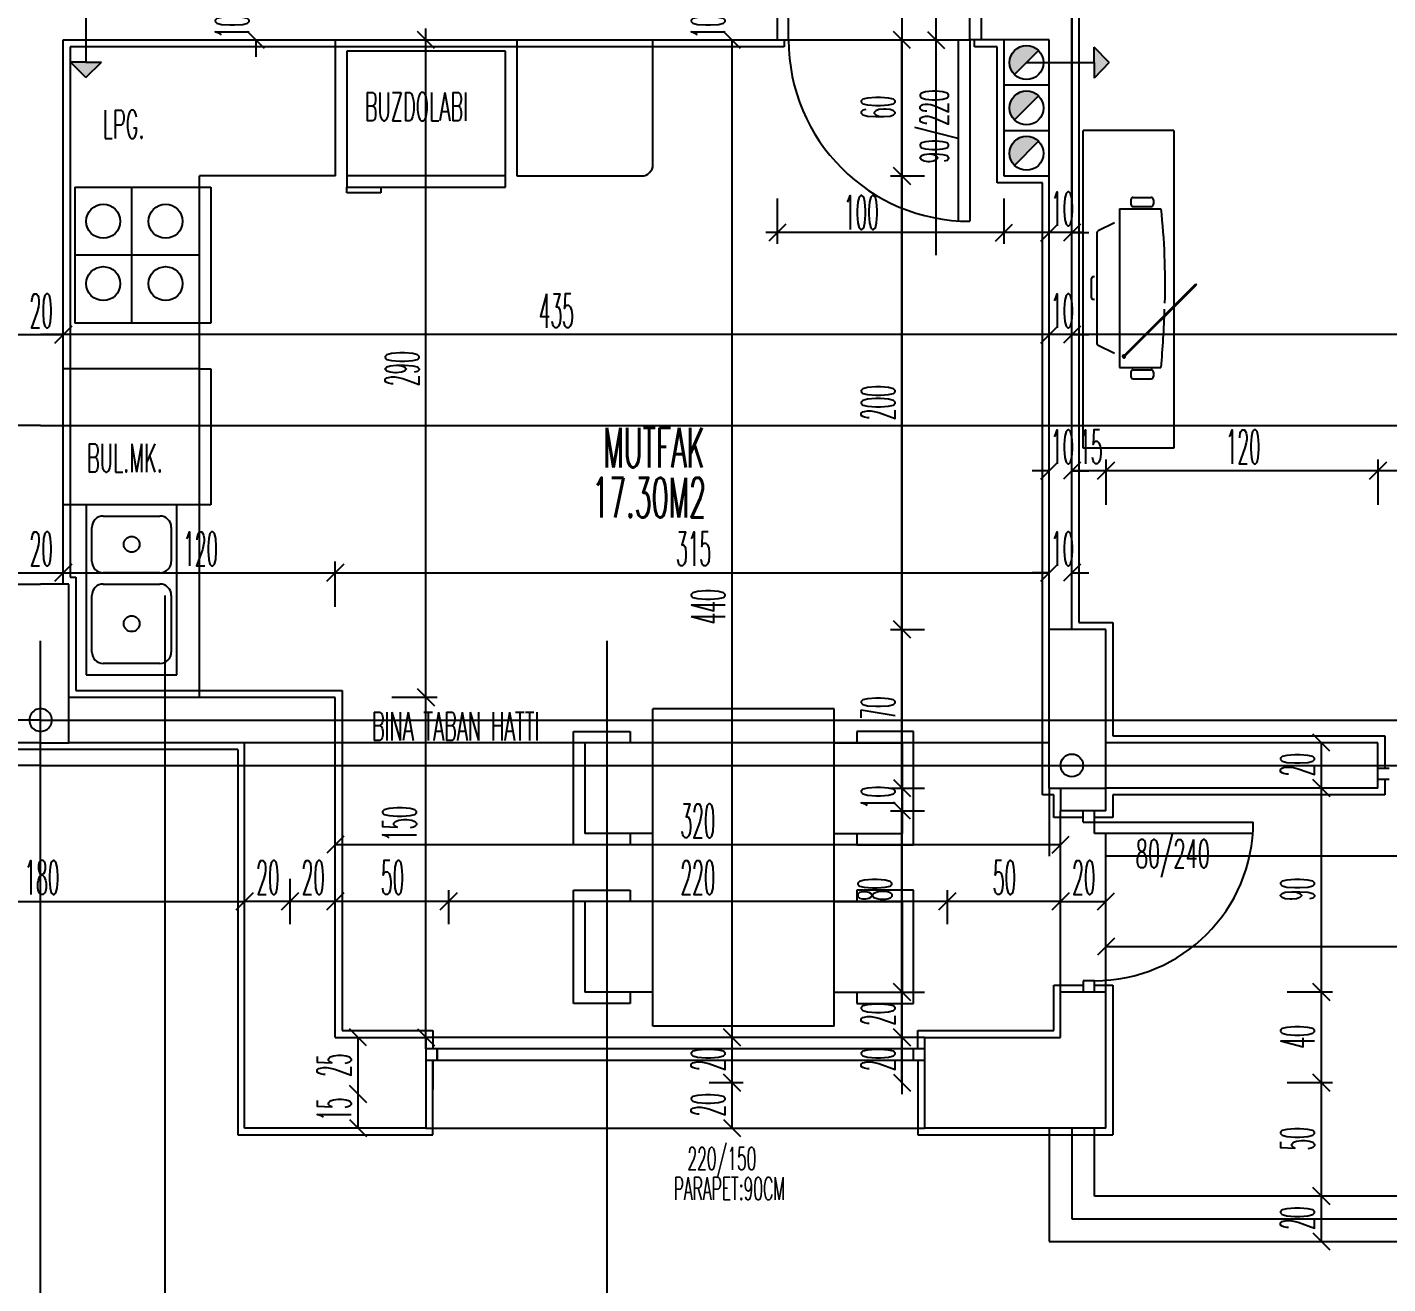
# Model space of a CAD drawing. Extents: x 78 to 306, y -397 to 18.
# Drawn here: x 273.938 to 274.058, y -396.7713 to -396.6604 of the extents above; entities that cross this region are included whole.
import ezdxf

# ---------------------------------------------------------------- set-up
doc = ezdxf.new("R2010")
doc.units = 0
doc.header["$LTSCALE"] = 0.5
doc.header["$MEASUREMENT"] = 0
doc.linetypes.add('DASHDOT2', pattern=[0.5, 0.25, -0.125, 0, -0.125])
doc.linetypes.add('DOT2', pattern=[0.125, 0, -0.125])
doc.layers.get('0').update_dxf_attribs({"linetype": 'CONTINUOUS'})
for name, color, linetype in [('AKS', 5, 'DASHDOT2'), ('ASHADE', 7, 'CONTINUOUS'), ('DUVAR', 6, 'CONTINUOUS'), ('IZDUSUM', 2, 'DOT2'), ('KAPI', 1, 'CONTINUOUS'), ('KOLON', 4, 'CONTINUOUS'), ('MERDIVEN', 3, 'CONTINUOUS'), ('OLCU', 31, 'CONTINUOUS'), ('SIVA', 7, 'CONTINUOUS'), ('TEFRIS', 11, 'CONTINUOUS')]:
    doc.layers.add(name, color=color, linetype=linetype)
doc.styles.add('ICMEKAN', font='romans.shx', dxfattribs={"width": 0.55, "height": 0.2})
doc.styles.add('OLCU', font='romans.shx', dxfattribs={"width": 0.6, "height": 0.125})
doc.styles.add('OLCUIC', font='ROMANS.SHX', dxfattribs={"width": 0.4, "height": 0.15})

msp = doc.modelspace()

# ---------------------------------------------------------------- hatches: boundary and pattern name
at = {"layer": 'KAPI', "ltscale": 1.4}
for points in [[(274.0321113505265, -396.6649177616397), (274.0321113505265, -396.6635598737719), (274.0321113505265, -396.6622019859039), (274.0334411774556, -396.6635598737719)], [(273.9417860540674, -396.6635272823635), (273.9431439419353, -396.6635272823635), (273.9445018298031, -396.6635272823635), (273.9431439419353, -396.6648571092927)]]:
    msp.add_hatch(color=256, dxfattribs=at).paths.add_polyline_path(points)
at = {"layer": 'MERDIVEN'}
for points in [[(274.025083281763, -396.6646205339432), (274.0272046021066, -396.6624992135996, 0.1989123673796376), (274.0261439419348, -396.6620598737715, 0.6681786379193642)], [(274.0250832817633, -396.6686205339431), (274.0272046021069, -396.6664992135995, 0.1989123673796376), (274.0261439419351, -396.6660598737714, 0.6681786379193642)], [(274.0250832817633, -396.6726205339431), (274.0272046021069, -396.6704992135996, 0.1989123673796376), (274.0261439419351, -396.6700598737714, 0.6681786379193642)]]:
    msp.add_hatch(color=256, dxfattribs=at).paths.add_polyline_path(points)

# ---------------------------------------------------------------- linework, layer by layer
at = {"color": 0, "linetype": 'ByBlock'}
for p, q in [((273.958893941935, -396.6623098737721), (273.957393941935, -396.6608098737721)), ((273.973893941935, -396.6623098737721), (273.972393941935, -396.6608098737721)), ((274.000893941935, -396.6623098737721), (273.999393941935, -396.6608098737721)), ((274.000893941935, -396.6623098737721), (273.999393941935, -396.6608098737721)), ((274.015893941935, -396.6623098737721), (274.014393941935, -396.6608098737721)), ((274.017393941935, -396.6608098737721), (274.018893941935, -396.6623098737721)), ((274.014393941935, -396.6728098737721), (274.015893941935, -396.6743098737721)), ((274.015893941935, -396.6743098737721), (274.014393941935, -396.6728098737721)), ((274.004893941935, -396.6778098737721), (274.003393941935, -396.6793098737721)), ((274.023393941935, -396.6793098737721), (274.024893941935, -396.6778098737721)), ((274.027393941935, -396.6793098737721), (274.028893941935, -396.6778098737721)), ((274.030893941935, -396.6778098737721), (274.029393941935, -396.6793098737721)), ((273.940393941935, -396.6883098737721), (273.941893941935, -396.6868098737721)), ((273.941893941935, -396.6868098737721), (273.940393941935, -396.6883098737721)), ((274.027393941935, -396.6883098737721), (274.028893941935, -396.6868098737721)), ((274.027393941935, -396.6883098737721), (274.028893941935, -396.6868098737721)), ((274.030893941935, -396.6868098737721), (274.029393941935, -396.6883098737721)), ((274.030893941935, -396.6868098737721), (274.029393941935, -396.6883098737721)), ((274.027393941935, -396.7003098737721), (274.028893941935, -396.6988098737721)), ((274.030893941935, -396.6988098737721), (274.029393941935, -396.7003098737721)), ((274.030893941935, -396.6988098737721), (274.029393941935, -396.7003098737721)), ((274.032393941935, -396.7003098737721), (274.033893941935, -396.6988098737721)), ((274.033893941935, -396.6988098737721), (274.032393941935, -396.7003098737721)), ((274.056393941935, -396.7003098737721), (274.057893941935, -396.6988098737721)), ((274.057893941935, -396.6988098737721), (274.056393941935, -396.7003098737721)), ((273.941893941935, -396.7078098737721), (273.940393941935, -396.7093098737721)), ((273.940393941935, -396.7093098737721), (273.941893941935, -396.7078098737721)), ((273.965893941935, -396.7078098737721), (273.964393941935, -396.7093098737721)), ((273.964393941935, -396.7093098737721), (273.965893941935, -396.7078098737721)), ((274.027393941935, -396.7093098737721), (274.028893941935, -396.7078098737721)), ((274.027393941935, -396.7093098737721), (274.028893941935, -396.7078098737721)), ((274.030893941935, -396.7078098737721), (274.029393941935, -396.7093098737721)), ((274.014393941935, -396.7128098737721), (274.015893941935, -396.7143098737721)), ((274.015893941935, -396.7143098737721), (274.014393941935, -396.7128098737721)), ((273.972393941935, -396.7188098737721), (273.973893941935, -396.7203098737721)), ((273.973893941935, -396.7203098737721), (273.972393941935, -396.7188098737721)), ((274.052893941935, -396.7243098737721), (274.051393941935, -396.7228098737721)), ((274.014393941935, -396.7268098737721), (274.015893941935, -396.7283098737721)), ((274.014393941935, -396.7268098737721), (274.015893941935, -396.7283098737721)), ((274.052893941935, -396.7283098737721), (274.051393941935, -396.7268098737721)), ((274.051393941935, -396.7268098737721), (274.052893941935, -396.7283098737721)), ((274.015893941935, -396.7303098737721), (274.014393941935, -396.7288098737721)), ((274.015893941935, -396.7303098737721), (274.014393941935, -396.7288098737721)), ((273.965893941935, -396.7318098737721), (273.964393941935, -396.7333098737721)), ((274.028393941935, -396.7333098737721), (274.029893941935, -396.7318098737721)), ((273.956393941935, -396.7383098737721), (273.957893941935, -396.7368098737721)), ((273.957893941935, -396.7368098737721), (273.956393941935, -396.7383098737721)), ((273.960393941935, -396.7383098737721), (273.961893941935, -396.7368098737721)), ((273.961893941935, -396.7368098737721), (273.960393941935, -396.7383098737721)), ((273.964393941935, -396.7383098737721), (273.965893941935, -396.7368098737721)), ((273.965893941935, -396.7368098737721), (273.964393941935, -396.7383098737721)), ((273.974393941935, -396.7383098737721), (273.975893941935, -396.7368098737721)), ((273.975893941935, -396.7368098737721), (273.974393941935, -396.7383098737721)), ((274.018393941935, -396.7383098737721), (274.019893941935, -396.7368098737721)), ((274.019893941935, -396.7368098737721), (274.018393941935, -396.7383098737721)), ((274.028393941935, -396.7383098737721), (274.029893941935, -396.7368098737721)), ((274.029893941935, -396.7368098737721), (274.028393941935, -396.7383098737721)), ((274.032393941935, -396.7383098737721), (274.033893941935, -396.7368098737721)), ((274.033893941935, -396.7408098737721), (274.032393941935, -396.7423098737721)), ((274.014393941935, -396.7448098737721), (274.015893941935, -396.7463098737721)), ((274.015893941935, -396.7463098737721), (274.014393941935, -396.7448098737721)), ((274.052893941935, -396.7463098737721), (274.051393941935, -396.7448098737721)), ((274.051393941935, -396.7448098737721), (274.052893941935, -396.7463098737721)), ((273.967893941935, -396.7503098737721), (273.966393941935, -396.7488098737721)), ((273.972393941935, -396.7488098737721), (273.973893941935, -396.7503098737721)), ((274.000893941935, -396.7503098737721), (273.999393941935, -396.7488098737721)), ((273.999393941935, -396.7488098737721), (274.000893941935, -396.7503098737721)), ((274.014393941935, -396.7488098737721), (274.015893941935, -396.7503098737721)), ((274.015893941935, -396.7503098737721), (274.014393941935, -396.7488098737721)), ((273.967893941935, -396.7553098737721), (273.966393941935, -396.7538098737721)), ((273.966393941935, -396.7538098737721), (273.967893941935, -396.7553098737721)), ((274.000893941935, -396.7543098737721), (273.999393941935, -396.7528098737721)), ((273.999393941935, -396.7528098737721), (274.000893941935, -396.7543098737721)), ((274.014393941935, -396.7528098737721), (274.015893941935, -396.7543098737721)), ((274.052893941935, -396.7543098737721), (274.051393941935, -396.7528098737721)), ((274.051393941935, -396.7528098737721), (274.052893941935, -396.7543098737721)), ((273.966393941935, -396.7568098737721), (273.967893941935, -396.7583098737721)), ((273.999393941935, -396.7568098737721), (274.000893941935, -396.7583098737721)), ((274.052893941935, -396.7643098737721), (274.051393941935, -396.7628098737721)), ((274.051393941935, -396.7628098737721), (274.052893941935, -396.7643098737721)), ((274.051393941935, -396.7668098737721), (274.052893941935, -396.7683098737721))]:
    msp.add_line(p, q, dxfattribs=at)
at = {"layer": 'AKS'}
for p, q in [((273.9391439419354, -396.8395598737721), (273.9391439419354, -396.3515598737721)), ((273.9891439419353, -396.8395598737721), (273.9891439419353, -396.3515598737721)), ((274.0301439419353, -396.3515598737721), (274.0301439419353, -396.8395598737721)), ((273.9501439419353, -396.8355598737721), (273.9501439419353, -396.3555598737721)), ((274.0181439419353, -396.3555598737721), (274.0181439419353, -396.8355598737721)), ((273.9391439419354, -396.6955598737721), (273.6431439419361, -396.6955598737721)), ((273.9391439419353, -396.6955598737721), (274.2351439419346, -396.6955598737721)), ((273.9391439419354, -396.7215598737721), (273.6471439419353, -396.7215598737721)), ((273.9391439419353, -396.7215598737721), (274.2311439419353, -396.7215598737721)), ((273.9391439419354, -396.7255598737721), (273.6431439419361, -396.7255598737721)), ((273.9391439419353, -396.7255598737721), (274.2351439419346, -396.7255598737721))]:
    msp.add_line(p, q, dxfattribs=at)
at = {"layer": 'ASHADE'}
msp.add_circle((274.0301439419353, -396.7255598737721), 0.0009999999999999432, dxfattribs=at)
for centre, start, end in [((273.9391439419353, -396.7215598737721), 89.99999999951147, 270.0000000004885), ((273.9391439419354, -396.7215598737721), 269.9999999995114, 90.00000000048854)]:
    msp.add_arc(centre, 0.0009999999999999432, start, end, dxfattribs=at)
at = {"layer": 'DUVAR'}
for p, q in [((274.0301439419354, -396.7135598737772), (274.0301439419354, -396.6465598737757)), ((274.0041439419361, -396.6595598737761), (274.0041439419361, -396.6615598737759)), ((274.0221439419354, -396.6595598737761), (274.022143941936, -396.6615598737759)), ((273.9411439419354, -396.7095598737772), (273.9411439419351, -396.6615598737758)), ((273.9411439419351, -396.6615598737758), (274.0041439419361, -396.6615598737758)), ((274.0281439419346, -396.6615598737759), (274.0221439419345, -396.6615598737759)), ((274.028143941935, -396.7135598737772), (274.0281439419346, -396.6615598737759)), ((273.9651439419347, -396.7195598737812), (273.9416439419347, -396.7195598737812)), ((273.9651439419347, -396.7495598737775), (273.9651439419347, -396.7195598737721)), ((273.9571439419347, -396.7235598737812), (273.9416439419347, -396.7235598737812)), ((273.9571439419347, -396.7575598737812), (273.9571439419347, -396.7235598737812)), ((274.0571439419351, -396.7235598737813), (274.0331439419354, -396.7235598737813)), ((274.0571439419351, -396.7275598737812), (274.0571439419351, -396.7235598737813)), ((274.0571439419351, -396.7275598737812), (274.0331439419354, -396.7275598737812)), ((274.0331439419296, -396.7575598737812), (274.0331439419344, -396.7455598737808)), ((273.9651439419347, -396.7495598737775), (273.9731439419352, -396.7495598737772)), ((273.9731439419352, -396.749559873776), (273.9731439419352, -396.7535598737771)), ((273.9731439419352, -396.749559873776), (273.9731439419352, -396.7575598737721)), ((274.0171439419353, -396.7495598737766), (274.0291439419357, -396.7495598737763)), ((274.0171439419353, -396.749559873776), (274.0171439419353, -396.7575598737721)), ((273.9731439419352, -396.7575598737812), (273.9571439419347, -396.7575598737812)), ((274.0331439419296, -396.7575598737812), (274.0171439419353, -396.7575598737812))]:
    msp.add_line(p, q, dxfattribs=at)
at = {"layer": 'DUVAR', "ltscale": 1.4}
for p, q in [((274.028143941935, -396.6615598737721), (274.024143941935, -396.6615598737721)), ((274.024143941935, -396.6615598737721), (274.024143941935, -396.6735598737721)), ((274.028143941935, -396.6695598737721), (274.028143941935, -396.6615598737721)), ((274.028143941935, -396.6655598737721), (274.024143941935, -396.6655598737721)), ((274.024143941935, -396.6695598737721), (274.028143941935, -396.6695598737721)), ((274.024143941935, -396.6735598737721), (274.028143941935, -396.6735598737721))]:
    msp.add_line(p, q, dxfattribs=at)
at = {"layer": 'DUVAR', "linetype": 'ByBlock'}
for p, q in [((274.0291439419347, -396.7275598737772), (274.0291439419347, -396.7295598737772)), ((274.0331439419344, -396.7295598737811), (274.0331439419344, -396.7275598737812)), ((274.0331439419347, -396.7295598737805), (274.0291439419347, -396.7295598737805)), ((274.0331439419347, -396.7455598737803), (274.0291439419347, -396.7455598737803)), ((274.0291439419357, -396.7495598737763), (274.0291439419344, -396.7455598737808))]:
    msp.add_line(p, q, dxfattribs=at)
at = {"layer": 'IZDUSUM', "ltscale": 0.6}
for p, q in [((273.9531737502884, -396.6905598737793), (273.9411737502884, -396.6905598737793)), ((273.9531737502884, -396.7025598737793), (273.9411737502884, -396.7025598737793)), ((274.0281439419353, -396.7235598737812), (273.9571439419347, -396.7235598737812)), ((274.028143941935, -396.7275598737721), (274.028143941935, -396.7335598737721)), ((274.1331439419343, -396.7335598737814), (274.0281439419347, -396.7335598737814))]:
    msp.add_line(p, q, dxfattribs=at)
at = {"layer": 'KAPI', "ltscale": 1.4}
for p, q in [((273.9431439419353, -396.6575598737724), (273.9431439419353, -396.6635272823635)), ((274.005143941935, -396.6615598737721), (274.021143941935, -396.6615598737721)), ((274.0321113505265, -396.6635598737719), (274.0321113505265, -396.6622019859039)), ((274.0334411774556, -396.6635598737719), (274.0321113505265, -396.6622019859039)), ((273.9431439419353, -396.6635272823635), (273.9417860540674, -396.6635272823635)), ((273.9431439419353, -396.6648571092927), (273.9417860540674, -396.6635272823635)), ((273.9431439419353, -396.6635272823635), (273.9445018298031, -396.6635272823635)), ((273.9431439419353, -396.6648571092927), (273.9445018298031, -396.6635272823635)), ((274.0261439419353, -396.6635598737718), (274.0321113505265, -396.6635598737719)), ((274.0321113505265, -396.6635598737719), (274.0321113505265, -396.6649177616397)), ((274.0334411774556, -396.6635598737719), (274.0321113505265, -396.6649177616397))]:
    msp.add_line(p, q, dxfattribs=at)
at = {"layer": 'KAPI'}
for p, q in [((274.0051439419353, -396.6615598737765), (274.0051439419353, -396.6595598737767)), ((274.0211439419353, -396.6615598737765), (274.0211439419353, -396.6595598737767)), ((274.0041439419352, -396.6615598737765), (274.0051439419353, -396.6615598737765)), ((274.0201439419353, -396.6775598737765), (274.0201439419353, -396.6615598737765)), ((274.0201439419353, -396.6615598737765), (274.0211439419353, -396.6615598737765)), ((274.0211439419353, -396.6615598737765), (274.0211439419353, -396.6775598737765)), ((274.0221439419351, -396.6615598737765), (274.0211439419353, -396.6615598737765)), ((274.0571439419351, -396.7258098737817), (274.0581439419352, -396.7258098737817)), ((274.0581439419352, -396.7268098737817), (274.0571439419351, -396.7268098737817)), ((274.0291439419341, -396.7455598737803), (274.0291439419341, -396.7295598737808)), ((274.0311439419345, -396.7305598737802), (274.0311439419345, -396.7295598737805)), ((274.0321439419346, -396.7315598737803), (274.0321439419346, -396.7295598737805)), ((274.0321439419346, -396.7305598737802), (274.0321439419346, -396.7295598737805)), ((274.0311439419345, -396.7305598737802), (274.0321439419346, -396.7305598737802)), ((274.0321439419346, -396.7305598737802), (274.0461439419345, -396.7305598737802)), ((274.0461439419345, -396.7315598737803), (274.0321439419346, -396.7315598737803)), ((274.0331439419341, -396.7455598737803), (274.0331439419341, -396.7315598737803)), ((274.0321439419346, -396.7445598737805), (274.0311439419345, -396.7445598737805)), ((274.0311439419345, -396.7445598737805), (274.0311439419345, -396.7455598737803)), ((274.0321439419346, -396.7455598737803), (274.0321439419346, -396.7445598737805)), ((274.0171439419353, -396.7495598737769), (273.9731439419352, -396.7495598737769)), ((274.0171439419353, -396.750559873777), (273.9731439419352, -396.750559873777)), ((273.9741439419353, -396.750559873777), (273.9741439419353, -396.7515598737767)), ((273.9741439419353, -396.7515598737767), (273.9741439419353, -396.750559873777)), ((274.0161439419352, -396.750559873777), (274.0161439419352, -396.7515598737767)), ((273.9731439419352, -396.7515598737767), (274.0171439419353, -396.7515598737767)), ((273.9731439419352, -396.7575598737721), (274.0171439419353, -396.7575598737721)), ((274.032143941935, -396.7635598737864), (274.032143941935, -396.7575598737812)), ((274.1291439419346, -396.7635598737864), (274.032143941935, -396.7635598737864))]:
    msp.add_line(p, q, dxfattribs=at)
for centre, radius, start, end in [((274.0211439419353, -396.6615598737765), 0.01599999999999909, 180, 270), ((274.0321439419346, -396.7305598737802), 0.01400000000000034, 270, 0)]:
    msp.add_arc(centre, radius, start, end, dxfattribs=at)
at = {"layer": 'KOLON'}
for p, q in [((273.9366439419353, -396.7095598737772), (273.9391439419353, -396.7095598737772)), ((273.9416439419353, -396.7095598737772), (273.9391439419353, -396.7095598737772)), ((273.9416439419353, -396.7235598737772), (273.9416439419353, -396.7095598737772)), ((274.0331439419354, -396.7135598737772), (274.0281439419353, -396.7135598737772)), ((274.0281439419353, -396.7275598737812), (274.0281439419353, -396.7135598737772)), ((274.0331439419354, -396.7275598737812), (274.0331439419354, -396.7135598737772)), ((273.9391439419353, -396.7235598737772), (273.9366439419353, -396.7235598737772)), ((273.9391439419353, -396.7235598737772), (273.9416439419353, -396.7235598737772)), ((274.0281439419353, -396.7275598737772), (274.0331439419354, -396.7275598737772))]:
    msp.add_line(p, q, dxfattribs=at)
at = {"layer": 'MERDIVEN'}
for p, q in [((274.025083281763, -396.6646205339432), (274.0272046021066, -396.6624992135996)), ((274.0250832817633, -396.6686205339431), (274.0272046021069, -396.6664992135995)), ((274.0250832817633, -396.6726205339431), (274.0272046021069, -396.6704992135996)), ((274.0281439419348, -396.7575598737812), (274.028143941935, -396.7675598737864)), ((274.0301439419353, -396.7575598737812), (274.0301439419354, -396.7655598737865)), ((274.0301439419354, -396.7655598737865), (274.1311439419345, -396.7655598737863)), ((274.028143941935, -396.7675598737864), (274.1331439419348, -396.7675598737864))]:
    msp.add_line(p, q, dxfattribs=at)
for centre in [(274.0261439419348, -396.6635598737711), (274.0261439419351, -396.667559873771), (274.0261439419351, -396.6715598737711)]:
    msp.add_circle(centre, 0.0015, dxfattribs=at)
at = {"layer": 'OLCU', "ltscale": 1.4}
for p, q in [((274.015143941935, -396.6585598737721), (274.015143941935, -396.7545598737721)), ((274.018143941935, -396.6595598737721), (274.018143941935, -396.6615598737721)), ((273.973143941935, -396.7505598737721), (273.973143941935, -396.6605598737721)), ((273.958143941935, -396.6615598737721), (273.958143941935, -396.6630598737721)), ((273.973143941935, -396.7195598737721), (273.973143941935, -396.6615598737721)), ((274.000143941935, -396.6615598737721), (274.000143941935, -396.7495598737721)), ((274.000143941935, -396.6615598737721), (274.000143941935, -396.6630598737721)), ((274.015143941935, -396.6735598737721), (274.015143941935, -396.6615598737721)), ((274.014143941935, -396.6735598737721), (274.017143941935, -396.6735598737721)), ((274.015143941935, -396.7135598737721), (274.015143941935, -396.6735598737721)), ((274.004143941935, -396.6755598737721), (274.004143941935, -396.6795598737721)), ((274.024143941935, -396.6755598737721), (274.024143941935, -396.6795598737721)), ((274.031143941935, -396.6785598737721), (274.003143941935, -396.6785598737721)), ((274.024143941935, -396.6785598737721), (274.004143941935, -396.6785598737721)), ((274.028143941935, -396.6785598737721), (274.026643941935, -396.6785598737721)), ((274.030143941935, -396.6785598737721), (274.031643941935, -396.6785598737721)), ((273.710143941935, -396.6875598737721), (273.939143941935, -396.6875598737721)), ((273.937143941935, -396.6875598737721), (273.941143941935, -396.6875598737721)), ((274.168143941935, -396.6875598737721), (273.939143941935, -396.6875598737721)), ((274.028143941935, -396.6875598737721), (273.941143941935, -396.6875598737721)), ((274.028143941935, -396.6875598737721), (274.026643941935, -396.6875598737721)), ((274.030143941935, -396.6875598737721), (274.031643941935, -396.6875598737721)), ((274.128143941935, -396.6875598737721), (274.030143941935, -396.6875598737721)), ((274.033143941935, -396.6985598737721), (274.033143941935, -396.7025598737721)), ((274.057143941935, -396.6985598737721), (274.057143941935, -396.7025598737721)), ((274.028143941935, -396.6995598737721), (274.026643941935, -396.6995598737721)), ((274.030143941935, -396.6995598737721), (274.031643941935, -396.6995598737721)), ((274.033143941935, -396.6995598737721), (274.030143941935, -396.6995598737721)), ((274.057143941935, -396.6995598737721), (274.033143941935, -396.6995598737721)), ((274.105143941935, -396.6995598737721), (274.057143941935, -396.6995598737721)), ((273.965143941935, -396.7115598737721), (273.965143941935, -396.7075598737721)), ((273.937143941935, -396.7085598737721), (273.941143941935, -396.7085598737721)), ((273.941143941935, -396.7085598737721), (273.965143941935, -396.7085598737721)), ((273.965143941935, -396.7085598737721), (274.028143941935, -396.7085598737721)), ((274.028143941935, -396.7085598737721), (274.026643941935, -396.7085598737721)), ((274.030143941935, -396.7085598737721), (274.031643941935, -396.7085598737721)), ((274.014143941935, -396.7135598737721), (274.017143941935, -396.7135598737721)), ((274.015143941935, -396.7275598737721), (274.015143941935, -396.7135598737721)), ((273.974143941935, -396.7195598737721), (273.970143941935, -396.7195598737721)), ((273.973143941935, -396.7495598737721), (273.973143941935, -396.7195598737721)), ((274.052143941935, -396.7235598737721), (274.052143941935, -396.7275598737721)), ((274.015143941935, -396.7275598737721), (274.015143941935, -396.7260598737721)), ((274.014143941935, -396.7275598737721), (274.017143941935, -396.7275598737721)), ((274.052143941935, -396.7275598737721), (274.052143941935, -396.7455598737721)), ((274.014143941935, -396.7295598737721), (274.017143941935, -396.7295598737721)), ((274.015143941935, -396.7295598737721), (274.015143941935, -396.7310598737721)), ((274.015143941935, -396.7455598737721), (274.015143941935, -396.7295598737721)), ((274.029143941935, -396.7325598737721), (273.965143941935, -396.7325598737721)), ((273.961143941935, -396.7355598737721), (273.961143941935, -396.7395598737721)), ((273.975143941935, -396.7365598737721), (273.975143941935, -396.7395598737721)), ((274.019143941935, -396.7365598737721), (274.019143941935, -396.7395598737721)), ((273.921143941935, -396.7375598737721), (273.957143941935, -396.7375598737721)), ((273.961143941935, -396.7375598737721), (273.957143941935, -396.7375598737721)), ((273.965143941935, -396.7375598737721), (273.961143941935, -396.7375598737721)), ((273.975143941935, -396.7375598737721), (273.965143941935, -396.7375598737721)), ((274.019143941935, -396.7375598737721), (273.975143941935, -396.7375598737721)), ((274.029143941935, -396.7375598737721), (274.019143941935, -396.7375598737721)), ((274.029143941935, -396.7375598737721), (274.033143941935, -396.7375598737721)), ((274.129143941935, -396.7415598737721), (274.033143941935, -396.7415598737721)), ((274.014143941935, -396.7455598737721), (274.017143941935, -396.7455598737721)), ((274.015143941935, -396.7495598737721), (274.015143941935, -396.7455598737721)), ((274.053143941935, -396.7455598737721), (274.049143941935, -396.7455598737721)), ((274.052143941935, -396.7455598737721), (274.052143941935, -396.7535598737721)), ((273.967143941935, -396.7495598737721), (273.967143941935, -396.7545598737721)), ((274.000143941935, -396.7495598737721), (274.000143941935, -396.7535598737721)), ((274.015143941935, -396.7535598737721), (274.015143941935, -396.7495598737721)), ((274.001143941935, -396.7535598737721), (273.998143941935, -396.7535598737721)), ((274.000143941935, -396.7535598737721), (274.000143941935, -396.7575598737721)), ((274.053143941935, -396.7535598737721), (274.049143941935, -396.7535598737721)), ((274.052143941935, -396.7535598737721), (274.052143941935, -396.7635598737721)), ((273.967143941935, -396.7545598737721), (273.967143941935, -396.7575598737721)), ((274.052143941935, -396.7635598737721), (274.052143941935, -396.7675598737721))]:
    msp.add_line(p, q, dxfattribs=at)
at = {"layer": 'SIVA', "ltscale": 1.4}
for p, q in [((274.0307439419354, -396.6459598737757), (274.0307439419354, -396.7129598737772)), ((274.0047439419361, -396.6621598737758), (273.9417439419351, -396.6621598737758)), ((273.9417439419351, -396.6621598737758), (273.9417439419354, -396.7089598737772)), ((274.0047439419361, -396.6615598737765), (274.0047439419361, -396.6621598737758)), ((274.0215439419362, -396.6621598737759), (274.021543941936, -396.6615598737765)), ((274.023543941935, -396.6621598737759), (274.0215439419362, -396.6621598737759)), ((274.023543941935, -396.6741598737721), (274.023543941935, -396.6621598737759)), ((274.0275439419348, -396.6741598737721), (274.023543941935, -396.6741598737721)), ((274.0275439419353, -396.7135598737772), (274.0275439419348, -396.6741598737721)), ((273.9417439419354, -396.7089598737772), (273.9422439419353, -396.7089598737772)), ((273.9422439419353, -396.7089598737772), (273.9422439419353, -396.7189598737812)), ((274.0307439419354, -396.7129598737772), (274.0337439419353, -396.7129598737772)), ((274.0337439419353, -396.7129598737772), (274.0337439419353, -396.7229598737813)), ((274.0275439419353, -396.7281598737772), (274.0275439419353, -396.7135598737772)), ((273.9422439419353, -396.7189598737812), (273.9657439419348, -396.7189598737812)), ((273.9657439419348, -396.7189598737812), (273.9657439419348, -396.7489598737775)), ((274.0337439419353, -396.7229598737813), (274.0577439419351, -396.7229598737813)), ((274.0577439419351, -396.7229598737813), (274.0577439419351, -396.7258098737817)), ((273.9391439419344, -396.7241598737772), (273.9366439419353, -396.7241598737772)), ((273.9416439419347, -396.7241598737812), (273.9391439419344, -396.7241598737772)), ((273.9565439419347, -396.7241598737812), (273.9416439419347, -396.7241598737812)), ((273.9565439419347, -396.7241598737812), (273.9565439419347, -396.7581598737812)), ((274.0577439419351, -396.7268098737817), (274.0577439419351, -396.7281598737812)), ((274.0285439419347, -396.7281598737772), (274.0275439419353, -396.7281598737772)), ((274.0285439419347, -396.7301598737805), (274.0285439419347, -396.7281598737772)), ((274.0577439419351, -396.7281598737812), (274.0337439419344, -396.7281598737812)), ((274.0337439419344, -396.7281598737812), (274.0337439419344, -396.7301598737805)), ((274.0311439419345, -396.7301598737805), (274.0285439419347, -396.7301598737805)), ((274.0337439419344, -396.7301598737805), (274.0321439419346, -396.7301598737805)), ((274.0285439419355, -396.7489598737764), (274.0285439419342, -396.7449598737803)), ((274.0285439419342, -396.7449598737803), (274.0311439419345, -396.7449598737803)), ((274.0321439419346, -396.7449598737803), (274.0337439419346, -396.7449598737803)), ((274.0337439419346, -396.7449598737803), (274.0337439419293, -396.7581598737812)), ((273.9657439419348, -396.7489598737775), (273.9737439419353, -396.7489598737772)), ((273.9737439419353, -396.7489598737772), (273.9737439419353, -396.750559873777)), ((274.0165439419355, -396.750559873777), (274.0165439419356, -396.7489598737766)), ((274.0165439419356, -396.7489598737766), (274.0285439419355, -396.7489598737764)), ((273.9737439419353, -396.7515598737767), (273.9737439419353, -396.7541598737812)), ((273.9737439419353, -396.7581598737812), (273.9737439419353, -396.7515598737767)), ((274.0165439419353, -396.7515598737767), (274.0165439419353, -396.7581598737812)), ((273.9565439419347, -396.7581598737812), (273.9737439419353, -396.7581598737812)), ((274.0165439419353, -396.7581598737812), (274.0337439419293, -396.7581598737812))]:
    msp.add_line(p, q, dxfattribs=at)
at = {"layer": 'TEFRIS'}
for p, q in [((273.965173750288, -396.6735598737721), (273.965173750288, -396.6615598737781)), ((273.9801737502897, -396.6625598737728), (273.9661737502894, -396.6625598737728)), ((273.9661737502894, -396.6625598737728), (273.9661737502894, -396.6745598737725)), ((273.9801737502897, -396.6745598737725), (273.9801737502897, -396.6625598737728)), ((273.981173750288, -396.6615598737721), (273.981173750288, -396.6735598737721)), ((273.993173750288, -396.6725598737721), (273.993173750288, -396.6615598737721)), ((274.0311439419393, -396.6975598737724), (274.0311439419393, -396.6695598737713)), ((274.0391439419398, -396.6695598737713), (274.0311439419393, -396.6695598737713)), ((274.0391439419395, -396.6695598737722), (274.0391439419395, -396.6975598737724)), ((273.9421737502873, -396.6745598737735), (273.9531737502871, -396.6745598737735)), ((273.9471737502873, -396.6745598737735), (273.9471737502873, -396.6865598737736)), ((273.953173750289, -396.7195598737812), (273.9531737502885, -396.6735598737721)), ((273.965173750288, -396.6735598737721), (273.9531737502885, -396.6735598737721)), ((273.9531737502871, -396.6745598737735), (273.9541737502871, -396.6745598737735)), ((273.9801737502871, -396.6735598737733), (273.9661737502871, -396.6735598737733)), ((273.9661737502894, -396.6745598737725), (273.9801737502897, -396.6745598737725)), ((273.9661737502894, -396.6750598737727), (273.9661737502894, -396.6745598737725)), ((273.9691737502896, -396.6745598737725), (273.9691737502896, -396.6750598737727)), ((273.981173750288, -396.6735598737721), (273.992173750288, -396.6735598737721)), ((273.9691737502896, -396.6750598737727), (273.9661737502894, -396.6750598737727)), ((274.0353455324725, -396.6756557631206), (274.0353455324725, -396.6760557631206)), ((274.0355455324727, -396.6754557631207), (274.0371455324727, -396.6754557631207)), ((274.0373455324726, -396.6756557631206), (274.0373455324726, -396.6760557631206)), ((274.0343455324727, -396.6764557631207), (274.0343455324727, -396.6904557631207)), ((274.0343455324727, -396.6764557631207), (274.0379880823056, -396.6764557631207)), ((274.0355455324727, -396.6762557631205), (274.0371455324727, -396.6762557631205)), ((274.0338983188771, -396.6776793699183), (274.0324560897536, -396.6784004844802)), ((274.0323455324726, -396.6785793699183), (274.0323455324726, -396.6883321563229)), ((273.9531737502876, -396.6805598737739), (273.9421737502873, -396.6805598737739)), ((274.0318455324727, -396.6826557631206), (274.0318455324727, -396.6842557631206)), ((274.0321455324727, -396.6824557631207), (274.0320455324726, -396.6824557631207)), ((274.0347018416113, -396.6894424849011), (274.0410875017072, -396.6830765323233)), ((274.0347582819701, -396.6895250348006), (274.0411439420659, -396.6831590822229)), ((274.0410875017072, -396.6830765323233), (274.0411439420659, -396.6831590822229)), ((274.0321455324727, -396.6844557631205), (274.0320455324726, -396.6844557631205)), ((274.0338983188771, -396.6892321563229), (274.0324560897536, -396.688511041761)), ((274.0347018416113, -396.6894424849011), (274.0347582819701, -396.6895250348006)), ((273.9531737502894, -396.6905598737716), (273.9541737502895, -396.6905598737716)), ((273.9541737502895, -396.6905598737716), (273.9541737502895, -396.7025598737717)), ((274.0343455324727, -396.6904557631207), (274.0379880823056, -396.6904557631207)), ((274.0353455324725, -396.6908557631205), (274.0353455324725, -396.6912557631206)), ((274.0355455324727, -396.6906557631206), (274.0371455324727, -396.6906557631206)), ((274.0373455324726, -396.6908557631205), (274.0373455324726, -396.6912557631206)), ((274.0355455324727, -396.6914557631205), (274.0371455324727, -396.6914557631205)), ((274.0391439419395, -396.6975598737724), (274.0311439419393, -396.6975598737724)), ((273.9431737502885, -396.7025598737741), (273.9431737502885, -396.7175598737741)), ((273.9511737502884, -396.7025598737741), (273.9431737502885, -396.7025598737741)), ((273.9511737502884, -396.7175598737741), (273.9511737502884, -396.7025598737741)), ((273.9541737502895, -396.7025598737717), (273.9531737502894, -396.7025598737717)), ((273.9436737502884, -396.7075598737716), (273.9436737502884, -396.7045598737716)), ((273.9446737502885, -396.7035598737716), (273.9496737502885, -396.7035598737716)), ((273.9506737502883, -396.7045598737716), (273.9506737502883, -396.7075598737716)), ((273.9496737502885, -396.7085598737714), (273.9446737502885, -396.7085598737714)), ((273.9436737502884, -396.7155598737716), (273.9436737502884, -396.7105598737716)), ((273.9446737502885, -396.7095598737715), (273.9496737502885, -396.7095598737715)), ((273.9506737502883, -396.7105598737716), (273.9506737502883, -396.7155598737716)), ((273.9496737502885, -396.7165598737714), (273.9446737502885, -396.7165598737714)), ((273.9431737502885, -396.7175598737741), (273.9511737502884, -396.7175598737741)), ((273.9931737502847, -396.7485598737748), (273.9931737502844, -396.7205598737739)), ((274.0091737502844, -396.7205598737739), (273.9931737502844, -396.7205598737739)), ((274.0091737502844, -396.7485598737745), (274.0091737502844, -396.7205598737739)), ((273.9861737502843, -396.7325598737741), (273.9861737502843, -396.7225598737738)), ((273.9861737502843, -396.7225598737738), (273.9911737502843, -396.7225598737738)), ((273.9911737502843, -396.7225598737738), (273.9911737502843, -396.7235598737738)), ((274.0111737502849, -396.7225598737738), (274.0111737502849, -396.7235598737738)), ((274.0161737502848, -396.7225598737738), (274.0111737502849, -396.7225598737738)), ((274.0161737502848, -396.7325598737741), (274.0161737502848, -396.7225598737738)), ((273.9931737502844, -396.7235598737738), (273.9871737502843, -396.7235598737738)), ((273.9871737502843, -396.7235598737738), (273.9871737502843, -396.731559873774)), ((274.0091737502847, -396.7235598737738), (274.0151737502848, -396.7235598737738)), ((274.0151737502848, -396.7235598737738), (274.0151737502848, -396.731559873774)), ((273.9931737502844, -396.731559873774), (273.9871737502843, -396.731559873774)), ((273.9911737502843, -396.731559873774), (273.9911737502843, -396.7325598737741)), ((274.0091737502847, -396.731559873774), (274.0151737502848, -396.731559873774)), ((274.0111737502849, -396.731559873774), (274.0111737502849, -396.7325598737741)), ((273.9911737502843, -396.7325598737741), (273.9861737502843, -396.7325598737741)), ((274.0111737502849, -396.7325598737741), (274.0161737502848, -396.7325598737741)), ((273.9861737502843, -396.7465598737741), (273.9861737502843, -396.7365598737738)), ((273.9861737502843, -396.7365598737738), (273.9911737502843, -396.7365598737738)), ((273.9911737502843, -396.7365598737738), (273.9911737502843, -396.7375598737738)), ((274.0111737502849, -396.7365598737738), (274.0111737502849, -396.7375598737738)), ((274.0161737502848, -396.7365598737738), (274.0111737502849, -396.7365598737738)), ((274.0161737502848, -396.7465598737741), (274.0161737502848, -396.7365598737738)), ((273.9931737502844, -396.7375598737738), (273.9871737502843, -396.7375598737738)), ((273.9871737502843, -396.7375598737738), (273.9871737502843, -396.745559873774)), ((274.0091737502847, -396.7375598737738), (274.0151737502848, -396.7375598737738)), ((274.0151737502848, -396.7375598737738), (274.0151737502848, -396.745559873774)), ((273.9911737502843, -396.7465598737741), (273.9861737502843, -396.7465598737741)), ((273.9931737502844, -396.745559873774), (273.9871737502843, -396.745559873774)), ((273.9911737502843, -396.745559873774), (273.9911737502843, -396.7465598737741)), ((274.0091737502847, -396.745559873774), (274.0151737502848, -396.745559873774)), ((274.0111737502849, -396.745559873774), (274.0111737502849, -396.7465598737741)), ((274.0111737502849, -396.7465598737741), (274.0161737502848, -396.7465598737741)), ((274.0091737502844, -396.7485598737745), (273.9931737502847, -396.7485598737748))]:
    msp.add_line(p, q, dxfattribs=at)
at = {"layer": 'TEFRIS', "linetype": 'Continuous'}
for p, q in [((273.9421737502871, -396.6745598737735), (273.9421737502871, -396.6865598737733)), ((273.9541737502871, -396.6745598737735), (273.9541737502871, -396.6865598737733)), ((273.9531737502871, -396.6865598737733), (273.9421737502873, -396.6865598737733)), ((273.9541737502871, -396.6865598737733), (273.9531737502871, -396.6865598737733))]:
    msp.add_line(p, q, dxfattribs=at)
at = {"layer": 'TEFRIS'}
for centre, radius in [((273.944673750287, -396.6775598737734), 0.001500000000000057), ((273.9501737502872, -396.6775598737734), 0.001500000000000057), ((273.944673750287, -396.6830598737736), 0.001499999999999773), ((273.9501737502872, -396.6830598737736), 0.001499999999999773), ((273.9471737502882, -396.7060598737716), 0.0006999999999999432), ((273.9471737502882, -396.7130598737716), 0.0006999999999999432)]:
    msp.add_circle(centre, radius, dxfattribs=at)
for centre, radius, start, end in [((273.992173750288, -396.6725598737721), 0.001, 270, 0), ((274.0355455324727, -396.6756557631206), 0.0002, 90, 180), ((274.0371455324727, -396.6756557631206), 0.0002, 0, 90), ((274.0355455324727, -396.6760557631206), 0.0002, 180, 270), ((274.0371455324727, -396.6760557631206), 0.0002, 270, 0), ((274.0325455324725, -396.6785793699183), 0.0002, 116.5650511771508, 180), ((274.0320455324726, -396.6826557631206), 0.0002, 90, 180), ((274.0320455324726, -396.6842557631206), 0.0002, 180, 270), ((274.0325455324725, -396.6883321563229), 0.0002, 180, 243.4349488228492), ((274.0347300617907, -396.689483759851), 0.0001233100037644363, 58.28222749051515, 10.4395436897228), ((274.0355455324727, -396.6908557631205), 0.0002, 90, 180), ((274.0355455324727, -396.6912557631206), 0.0002, 180, 270), ((274.0371455324727, -396.6908557631205), 0.0002, 0, 90), ((274.0371455324727, -396.6912557631206), 0.0002, 270, 0), ((273.9446737502882, -396.7045598737716), 0.001, 90, 180), ((273.9496737502882, -396.7045598737716), 0.001, 0, 90), ((273.9446737502882, -396.7075598737716), 0.001, 180, 270), ((273.9496737502882, -396.7075598737716), 0.001, 270, 0), ((273.9446737502882, -396.7105598737716), 0.001, 90, 180), ((273.9496737502882, -396.7105598737716), 0.001, 0, 90), ((273.9446737502882, -396.7155598737716), 0.001, 180, 270), ((273.9496737502882, -396.7155598737716), 0.001, 270, 0)]:
    msp.add_arc(centre, radius, start, end, dxfattribs=at)
at = {"layer": 'TEFRIS', "extrusion": (0, 0, -0.9999999999999999)}
msp.add_ellipse((274.0303409035791, -396.6828072212332), major_axis=(-9.617750620025692e-05, 0.02224625287639173), ratio=0.3597956947475258, start_param=1.282816920805697, end_param=1.660852477843602, dxfattribs=at)
at = {"layer": 'TEFRIS', "extrusion": (0, 0, -1)}
msp.add_ellipse((274.0303214087904, -396.6830947079142), major_axis=(0.0002476094023562437, 0.02747682888075571), ratio=0.2918789750763431, start_param=1.648438961691733, end_param=1.839378258964123, dxfattribs=at)

# ---------------------------------------------------------------- texts
at = {"layer": 'KAPI', "style": 'OLCU', "width": 0.5}
for s, rotation, p in [('90/220', 90.00000000179129, (274.0192426454273, -396.6724629670701)), ('BINA TABAN HATTI', 1.791288396601882e-09, (273.9683621964552, -396.7233616438143)), ('80/240', 1.791288396601882e-09, (274.0357851304712, -396.734604027423))]:
    msp.add_text(s, height=0.002499999999999999, rotation=rotation, dxfattribs=at).set_placement(p)
at = {"layer": 'KAPI', "linetype": 'Continuous', "style": 'ICMEKAN', "width": 0.5}
for s, p in [('220/150', (273.9962166933126, -396.7612544056695)), ('PARAPET:90CM', (273.9950086832325, -396.7638986009421))]:
    msp.add_text(s, height=0.002, dxfattribs=at).set_placement(p)
at = {"layer": 'MERDIVEN', "linetype": 'ByBlock', "style": 'OLCU', "width": 0.5}
for s, p in [('MUTFAK', (273.9888023306656, -396.6992770703894)), ('17.30M2', (273.9878142354274, -396.7036770703895))]:
    msp.add_text(s, height=0.0035, dxfattribs=at).set_placement(p)
at = {"layer": 'OLCU', "style": 'OLCUIC', "width": 0.4}
for s, p in [('10', (273.957543941935, -396.6614170166292)), ('10', (273.999543941935, -396.6614170166292)), ('60', (274.014543941935, -396.6685313023435)), ('290', (273.972543941935, -396.6921027309149)), ('200', (274.014543941935, -396.6951027309149)), ('440', (273.999543941935, -396.713102730915)), ('70', (274.014543941935, -396.7215313023435)), ('20', (274.051543941935, -396.7265313023435)), ('10', (274.014543941935, -396.7294170166292)), ('150', (273.9723168379324, -396.7322503224718)), ('80', (274.0142503655694, -396.7375434971381)), ('90', (274.051543941935, -396.7375313023435)), ('20', (274.014543941935, -396.7485313023435)), ('40', (274.051543941935, -396.7505313023435)), ('25', (273.966543941935, -396.7530313023435)), ('20', (273.999543941935, -396.7525313023435)), ('20', (274.014543941935, -396.7525313023435)), ('15', (273.966543941935, -396.7569170166292)), ('20', (273.999543941935, -396.7565313023435)), ('50', (274.051543941935, -396.7595313023435)), ('20', (274.051543941935, -396.7665313023435))]:
    msp.add_text(s, height=0.003, rotation=90, dxfattribs=at).set_placement(p)
for s, p in [('100', (274.0100258921322, -396.6782763275343)), ('10', (274.0282867990779, -396.6779598737721)), ('20', (273.9381725133636, -396.6869598737721)), ('435', (273.9831010847922, -396.6869598737721)), ('10', (274.0282867990779, -396.6869598737721)), ('10', (274.0282867990779, -396.6989598737721)), ('15', (274.0307867990779, -396.6989598737721)), ('120', (274.0437153705064, -396.6989598737721)), ('20', (273.9381725133636, -396.7079598737721)), ('120', (273.9517153705065, -396.7079598737721)), ('315', (273.9952153705065, -396.7079598737721)), ('10', (274.0282867990779, -396.7079598737721)), ('320', (273.9956010847922, -396.7319598737721)), ('180', (273.9377153705065, -396.7369598737721)), ('20', (273.9581725133636, -396.7369598737721)), ('20', (273.9621725133636, -396.7369598737721)), ('50', (273.9691725133636, -396.7369598737721)), ('220', (273.9956010847922, -396.7369598737721)), ('50', (274.0231725133636, -396.7369598737721)), ('20', (274.0301725133636, -396.7369598737721))]:
    msp.add_text(s, height=0.003, dxfattribs=at).set_placement(p)
at = {"layer": 'TEFRIS', "style": 'OLCU', "width": 0.5}
for s, p in [('BUZDOLABI', (273.9677386160288, -396.6686941052483)), ('LPG.', (273.9446092184366, -396.6702615873604)), ('BUL.MK.', (273.9432228838379, -396.6996851389395))]:
    msp.add_text(s, height=0.002499999999999999, dxfattribs=at).set_placement(p)

doc.saveas('drawing.dxf')
